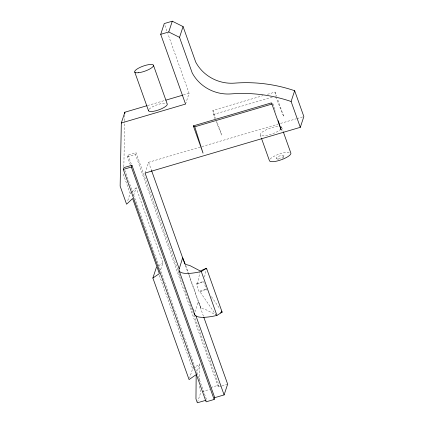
<?xml version="1.0" encoding="UTF-8"?>
<svg xmlns="http://www.w3.org/2000/svg" width="424" height="424" viewBox="0 0 424 424"><rect width="100%" height="100%" fill="white"/><g stroke="black" fill="none" stroke-linecap="round" stroke-linejoin="round"><path stroke-width="0.32" stroke-dasharray="2.12 1.59" d="M199.519 386.179L199.503 388.151L200.881 392.025L197.732 401.602M199.572 380.27L199.72 363.856L192.607 368.806L189.655 377.784M123.713 174.036L123.686 175.351L130.126 193.429L127.375 201.808M123.845 166.802L124.688 121.428M124.698 120.771L124.81 114.856M207.076 290.26L206.34 289.195L203.584 281.446L196.248 283.608L197.314 284.165L200.229 270.963M204.554 277.047L206.499 268.249M194.95 311.931L198.284 301.74L200.981 308.285L205.444 309.435L215.869 314.868L200.07 291.913L199.004 291.357L196.248 283.608M130.327 164.936L127.444 156.838L128.032 155.041L136.062 152.672L179.129 273.56M221.402 385.978L218.281 386.9L135.473 154.469L136.062 152.672M133.597 195.554L136.157 187.768L162.906 262.853L160.548 270.04M145.072 173.072L148.612 162.297L201.278 146.778M185.553 104.066L189.099 93.296L167.803 33.528M196.376 374.032L199.72 363.856M218.281 386.9L218.869 385.103L183.126 284.78M282.792 158.539L284.255 155.73A4.267 1.145 -19.6 0 0 278.616 156.339A4.267 1.145 -19.6 0 0 277.853 158.671A4.267 1.145 -19.6 0 0 284.255 155.73M130.126 193.429L131.52 192.12M131.981 191.685L136.157 187.768M158.587 265.784L162.906 262.853M197.314 284.165L203.584 281.446M200.07 291.913L206.34 289.195L199.004 291.357M147.531 105.544L164.533 100.53M183.428 94.965L189.099 93.296M215.032 118.747L213.299 114.522L212.928 110.383L263.002 95.628M267.438 94.324L275.044 92.082L276.581 96.396M213.299 114.522L272.245 97.154M127.444 156.838L135.473 154.469M201.914 146.593L278.054 124.153M280.593 123.405L296.328 118.768M296.959 118.582L302.604 116.923M210.839 387.467L218.869 385.103M202.131 391.654L209.626 389.449M222.028 385.792L227.651 384.139M276.543 158.608L278.801 159.578M211.486 296.668L219.934 308.948M275.658 96.826L283.831 116.748L277.46 98.866M216.023 121.163L221.715 135.049L216.887 121.481M281.61 127.131L283.142 131.435M260.315 135.086L261.195 137.546M212.928 110.383L215.784 118.402M164.92 25.435L166.918 31.037M185.792 265.62L188.654 273.66M188.871 274.28L200.981 308.285M148.612 162.297L151.485 170.363M185.299 265.26L203.584 316.611M193.434 308.82L194.097 310.675M179.352 274.185L180.242 276.676M180.465 277.301L182.908 284.154M128.032 155.041L131.366 164.385M124.788 170.103L206.488 399.419M159.313 275.346L192.607 368.806M272.939 103.763L275.303 111.289M275.044 92.082L275.414 96.222M281.001 128.991A11.384 3.053 -19.6 0 1 265.572 135.669A11.384 3.053 -19.6 0 1 262.567 131.838A11.384 3.053 -19.6 0 1 278.913 126.331M280.826 126.58A11.384 3.053 -19.6 0 1 281.669 127.953M149.1 109.212A9.959 2.671 -19.6 0 1 157.686 104.601A9.959 2.671 -19.6 0 1 166.51 103.398M270.13 159.053A11.384 3.053 -19.6 0 1 279.935 153.785A11.384 3.053 -19.6 0 1 290.027 152.407"/><path stroke-width="0.64" d="M146.9 105.73L124.857 112.222L121.317 122.997L120.146 186.125L126.585 204.204L132.611 198.543L159.366 273.628L152.884 278.022L189.067 379.581L196.174 374.631L195.962 398.926L197.34 402.8L206.085 400.224M124.831 113.537L124.857 112.222M206.499 268.249L200.229 270.963L189.809 265.53L185.352 264.385L182.654 257.84L178.928 269.781A33.697 9.037 -19.6 0 0 201.294 271.519L206.499 268.249L222.139 312.149L216.929 315.424A33.697 9.037 -19.6 0 1 194.563 313.686M121.317 122.997L185.553 104.066L160.712 34.339L164.252 23.564L172.282 21.2L183.073 26.579L195.761 62.19A39.029 36.814 18.2 0 0 234.695 83.125A142.284 134.207 18.2 0 1 294.654 90.725L303.854 116.552L300.314 127.327L145.072 173.072L179.129 268.631M123.31 169.409L123.898 167.613L131.928 165.243L214.74 397.675L214.147 399.472L206.117 401.835L123.31 169.409L131.339 167.04L131.928 165.243M160.712 34.339L168.741 31.975L172.282 21.2M300.314 127.327L291.113 101.5A142.284 134.207 18.2 0 0 231.154 93.9A39.029 36.814 18.2 0 1 192.22 72.965L179.532 37.354L183.073 26.579M152.884 278.022L156.429 267.247M291.113 101.5L294.654 90.725M214.74 397.675L224.105 394.914L227.651 384.139L203.801 317.231M220.427 312.891L222.139 312.149L221.402 311.084M165.795 100.159L182.797 95.151M193.328 125.891L194.77 126.797L203.038 153.138L193.328 125.891L271.498 102.852L281.207 130.104L278.255 120.697M194.77 126.797L272.309 103.949M168.741 31.975L179.532 37.354M283.365 132.05L290.811 152.958A11.384 3.053 -19.6 0 1 281.796 159.588A11.384 3.053 -19.6 0 1 269.516 160.913L261.412 138.16M153.398 65.137L167.199 103.88A9.959 2.671 -19.6 0 1 158.083 110.113A9.959 2.671 -19.6 0 1 148.517 110.118M134.763 72.101L148.564 110.839M201.294 271.519L216.929 315.424M151.485 170.363L184.853 264.025M195.856 315.626L224.105 394.914M179.156 270.798L194.791 314.703M131.339 167.04L214.147 399.472M138.505 72.721A9.959 2.671 -19.6 0 0 153.451 65.858A9.959 2.671 -19.6 0 0 140.291 67.278A9.959 2.671 -19.6 0 0 138.505 72.721"/></g></svg>
